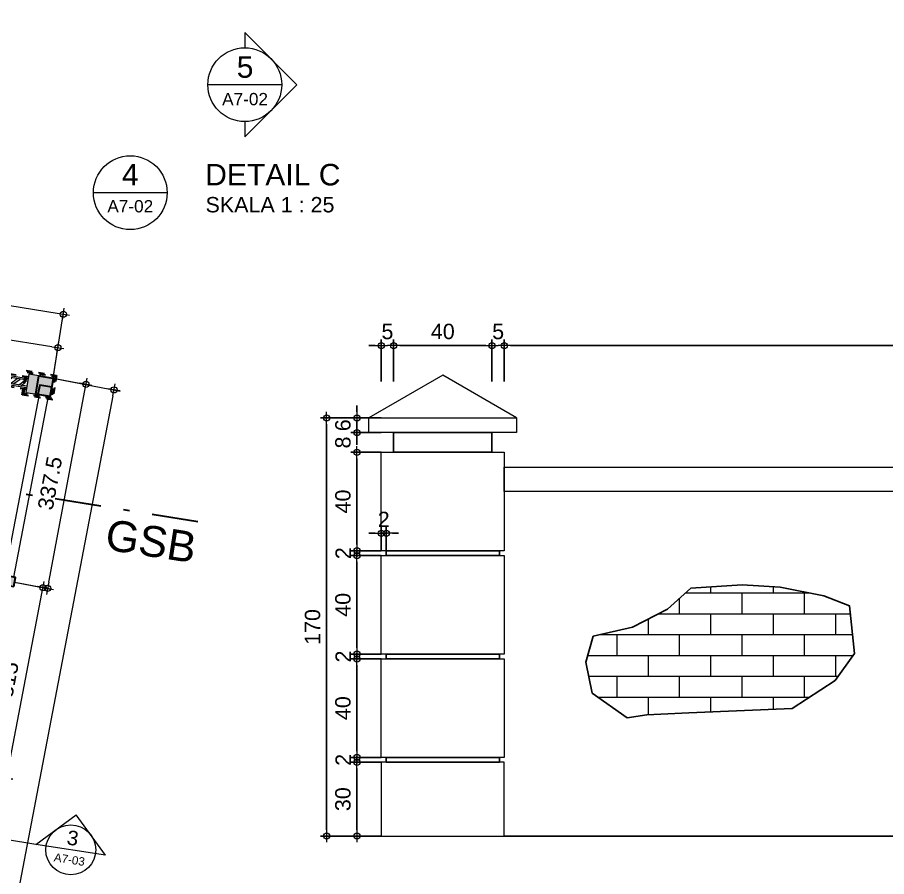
# Model space of a CAD drawing. Header units: millimetres. Extents: x -11 to 1625, y -267 to 195.
# Drawn here: x 870.45 to 884.59, y 86.53 to 100.5 of the extents above; entities that cross this region are included whole.
import ezdxf
from ezdxf.enums import TextEntityAlignment as Align

# ---------------------------------------------------------------- set-up
doc = ezdxf.new("R2010")
doc.units = ezdxf.units.MM
doc.linetypes.add('DASHDOT', pattern=[1, 0.5, -0.25, 0, -0.25])
doc.linetypes.add('DASHED2', pattern=[0.375, 0.25, -0.125])
for name, color, linetype, lineweight in [('ars', 11, 'Continuous', 5), ('ARS DIN', 31, 'Continuous', 5), ('CONCRETE', 8, 'Continuous', 5), ('DIMENSI', 8, 'Continuous', 9), ('dinding', 5, 'Continuous', 15), ('GSB', 1, 'DASHDOT', 35), ('KOLOM', 1, 'Continuous', 30), ('not', 7, 'Continuous', 20), ('PAGAR', 4, 'Continuous', 18), ('u', 6, 'Continuous', 20)]:
    doc.layers.add(name, color=color, linetype=linetype, lineweight=lineweight)
doc.styles.add('S', font='SIMPLEX', dxfattribs={"width": 1.1})
doc.styles.get("Standard").update_dxf_attribs({"font": 'ARIALUNI.TTF'})
doc.dimstyles.new('SK-25', dxfattribs={"dimtxt": 0.25, "dimasz": 0.1, "dimexe": 0.1, "dimexo": 0, "dimgap": 0.1, "dimtad": 1, "dimdec": 0, "dimlfac": 25, "dimzin": 12, "dimdsep": 46, "dimtxsty": 'Standard', "dimblk": 'BULAT', "dimcen": 0.1, "dimclrd": 256, "dimadec": 0, "dimazin": 3, "dimtfac": 1, "dimtdec": 0, "dimtofl": 0, "dimtmove": 0, "dimatfit": 3, "dimldrblk": 'BULAT', "dimfxl": 0, "dimtolj": 1, "dimtzin": 0, "dimarcsym": 0})
doc.dimstyles.new('SK100', dxfattribs={"dimtxt": 0.25, "dimasz": 0.1, "dimexe": 0.1, "dimexo": 0, "dimgap": 0.15, "dimtad": 1, "dimdec": 0, "dimlfac": 100, "dimzin": 12, "dimdsep": 46, "dimtxsty": 'Standard', "dimblk": 'BULAT', "dimcen": 0.1, "dimclrd": 256, "dimclre": 256, "dimclrt": 256, "dimadec": 0, "dimazin": 3, "dimtfac": 1, "dimtdec": 0, "dimtofl": 0, "dimtmove": 0, "dimatfit": 3, "dimldrblk": 'BULAT', "dimfxl": 0, "dimtolj": 1, "dimtzin": 0, "dimlwd": -1, "dimlwe": -1, "dimarcsym": 0})

# ---------------------------------------------------------------- blocks, each defined once
blk = doc.blocks.new('Ndtpd')
blk.add_line((0.747, 0), (-0.747, 0))
blk.add_circle((0, 0), 0.747)
at = {"flags": 4}
for tag, height, p in [('NO', 0.5, (0, 0.148)), ('NOLBR', 0.3, (0, -0.398))]:
    blk.add_attdef(tag, text='', height=height, dxfattribs=at).set_placement(p, align=Align.CENTER)
for tag, p, height in [('NDTPD', (1.516, 0.148), 0.5), ('SKALA', (1.523, -0.398), 0.3)]:
    blk.add_attdef(tag, p, '', height=height, dxfattribs=at)
blk = doc.blocks.new('TAMPAK PAGAR B1')
blk.add_lwpolyline([(-6, 0), (6, 0)])
at = {"layer": 'dinding'}
blk.add_line((-6, 6), (6, 6), dxfattribs=at)
for points in [[(-5.8, 6.8), (-7, 7.493), (-8.2, 6.8)], [(-6.002, 6.798), (-6, 6.8)], [(-6, 6), (6, 6), (6, 5.6), (-6, 5.6), (-6, 6)]]:
    blk.add_lwpolyline(points, dxfattribs=at)
for points in [[(-8.2, 6.8), (-5.8, 6.8), (-5.8, 6.56), (-8.2, 6.56)], [(-8, 6.24), (-6, 6.24), (-6, 4.64), (-8, 4.64)], [(-8, 4.56), (-6, 4.56), (-6, 2.96), (-8, 2.96)], [(-8, 2.88), (-6, 2.88), (-6, 1.28), (-8, 1.28)], [(-6, 1.2), (-8, 1.2), (-8, 0), (-6, 0)]]:
    blk.add_lwpolyline(points, close=True, dxfattribs=at)
at = {"layer": 'dinding', "lineweight": -3}
for points in [[(-6.2, 6.56), (-7.8, 6.56), (-7.8, 6.24), (-6.2, 6.24)], [(-6.08, 4.64), (-7.92, 4.64), (-7.92, 4.56), (-6.08, 4.56)], [(-6.08, 2.96), (-7.92, 2.96), (-7.92, 2.88), (-6.08, 2.88)], [(-6.08, 1.28), (-7.92, 1.28), (-7.92, 1.2), (-6.08, 1.2)]]:
    blk.add_lwpolyline(points, close=True, dxfattribs=at)
blk = doc.blocks.new('BULAT')
for p, q in [((-1, 0), (1, 0)), ((0, -1), (0, 1))]:
    blk.add_line(p, q)
blk.add_circle((0, 0), 0.5)
blk = doc.blocks.new('*D822')
at = {"layer": 'Defpoints', "color": 0}
for p in [(876.369, 93.992), (875.974, 93.752), (876.369, 93.752)]:
    blk.add_point(p, dxfattribs=at)
at = {"layer": 'u', "lineweight": -2}
for p, q in [((875.974, 94.092), (875.974, 94.192)), ((875.974, 93.652), (875.974, 93.552))]:
    blk.add_line(p, q, dxfattribs=at)
at = {"layer": 'u', "color": 0, "lineweight": -2}
for p, q in [((876.369, 93.992), (875.874, 93.992)), ((876.369, 93.752), (875.874, 93.752))]:
    blk.add_line(p, q, dxfattribs=at)
at = {"layer": 'u', "lineweight": -2, "xscale": 0.1, "yscale": 0.1, "zscale": 0.1}
for p, rotation in [((875.974, 93.992), 270), ((875.974, 93.752), 90)]:
    blk.add_blockref('BULAT', p, dxfattribs=dict(at, rotation=rotation))
at = {"layer": 'u', "color": 0, "insert": (875.746, 93.872), "char_height": 0.25, "attachment_point": 5, "rotation": 90}
blk.add_mtext('\\A1;6', dxfattribs=at)
blk = doc.blocks.new('*D823')
at = {"layer": 'Defpoints', "color": 0}
for p in [(876.369, 93.752), (875.974, 93.432), (876.369, 93.432)]:
    blk.add_point(p, dxfattribs=at)
at = {"layer": 'u', "lineweight": -2}
for p, q in [((875.974, 93.852), (875.974, 93.952)), ((875.974, 93.332), (875.974, 93.232))]:
    blk.add_line(p, q, dxfattribs=at)
at = {"layer": 'u', "color": 0, "lineweight": -2}
for p, q in [((876.369, 93.752), (875.874, 93.752)), ((876.369, 93.432), (875.874, 93.432))]:
    blk.add_line(p, q, dxfattribs=at)
at = {"layer": 'u', "lineweight": -2, "xscale": 0.1, "yscale": 0.1, "zscale": 0.1}
for p, rotation in [((875.974, 93.752), 270), ((875.974, 93.432), 90)]:
    blk.add_blockref('BULAT', p, dxfattribs=dict(at, rotation=rotation))
at = {"layer": 'u', "color": 0, "insert": (875.746, 93.592), "char_height": 0.25, "attachment_point": 5, "rotation": 90}
blk.add_mtext('\\A1;8', dxfattribs=at)
blk = doc.blocks.new('*D824')
at = {"layer": 'Defpoints', "color": 0}
for p in [(876.369, 93.432), (875.974, 91.832), (876.369, 91.832)]:
    blk.add_point(p, dxfattribs=at)
at = {"layer": 'u', "color": 0, "lineweight": -2}
for p, q in [((876.369, 93.432), (875.874, 93.432)), ((876.369, 91.832), (875.874, 91.832))]:
    blk.add_line(p, q, dxfattribs=at)
at = {"layer": 'u', "lineweight": -2}
blk.add_line((875.974, 93.332), (875.974, 91.932), dxfattribs=at)
at = {"layer": 'u', "lineweight": -2, "xscale": 0.1, "yscale": 0.1, "zscale": 0.1}
for p, rotation in [((875.974, 93.432), 90), ((875.974, 91.832), 270)]:
    blk.add_blockref('BULAT', p, dxfattribs=dict(at, rotation=rotation))
at = {"layer": 'u', "color": 0, "insert": (875.746, 92.632), "char_height": 0.25, "attachment_point": 5, "rotation": 90}
blk.add_mtext('\\A1;40', dxfattribs=at)
blk = doc.blocks.new('*D825')
at = {"layer": 'Defpoints', "color": 0}
for p in [(875.974, 91.752), (876.369, 91.832), (876.369, 91.752)]:
    blk.add_point(p, dxfattribs=at)
at = {"layer": 'u', "lineweight": -2}
for p, q in [((875.974, 91.932), (875.974, 92.032)), ((875.974, 91.652), (875.974, 91.552))]:
    blk.add_line(p, q, dxfattribs=at)
at = {"layer": 'u', "color": 0, "lineweight": -2}
for p, q in [((876.369, 91.832), (875.874, 91.832)), ((876.369, 91.752), (875.874, 91.752))]:
    blk.add_line(p, q, dxfattribs=at)
at = {"layer": 'u', "lineweight": -2, "xscale": 0.1, "yscale": 0.1, "zscale": 0.1}
for p, rotation in [((875.974, 91.832), 270), ((875.974, 91.752), 90)]:
    blk.add_blockref('BULAT', p, dxfattribs=dict(at, rotation=rotation))
at = {"layer": 'u', "color": 0, "insert": (875.749, 91.792), "char_height": 0.25, "attachment_point": 5, "rotation": 90}
blk.add_mtext('\\A1;2', dxfattribs=at)
blk = doc.blocks.new('*D826')
at = {"layer": 'Defpoints', "color": 0}
for p in [(876.449, 92.115), (876.369, 91.832), (876.449, 91.832)]:
    blk.add_point(p, dxfattribs=at)
at = {"layer": 'u', "color": 0, "lineweight": -2}
for p, q in [((876.369, 91.832), (876.369, 92.215)), ((876.449, 91.832), (876.449, 92.215))]:
    blk.add_line(p, q, dxfattribs=at)
at = {"layer": 'u', "lineweight": -2}
for p, q in [((876.269, 92.115), (876.169, 92.115)), ((876.549, 92.115), (876.649, 92.115))]:
    blk.add_line(p, q, dxfattribs=at)
at = {"layer": 'u', "lineweight": -2, "xscale": 0.1, "yscale": 0.1, "zscale": 0.1}
blk.add_blockref('BULAT', (876.369, 92.115), dxfattribs=at)
at = {"layer": 'u', "lineweight": -2, "xscale": 0.1, "yscale": 0.1, "zscale": 0.1, "rotation": 180}
blk.add_blockref('BULAT', (876.449, 92.115), dxfattribs=at)
at = {"layer": 'u', "color": 0, "insert": (876.409, 92.341), "char_height": 0.25, "attachment_point": 5}
blk.add_mtext('\\A1;2', dxfattribs=at)
blk = doc.blocks.new('*D827')
at = {"layer": 'Defpoints', "color": 0}
for p in [(876.369, 91.752), (875.974, 90.152), (876.369, 90.152)]:
    blk.add_point(p, dxfattribs=at)
at = {"layer": 'u', "color": 0, "lineweight": -2}
for p, q in [((876.369, 91.752), (875.874, 91.752)), ((876.369, 90.152), (875.874, 90.152))]:
    blk.add_line(p, q, dxfattribs=at)
at = {"layer": 'u', "lineweight": -2}
blk.add_line((875.974, 91.652), (875.974, 90.252), dxfattribs=at)
at = {"layer": 'u', "lineweight": -2, "xscale": 0.1, "yscale": 0.1, "zscale": 0.1}
for p, rotation in [((875.974, 91.752), 90), ((875.974, 90.152), 270)]:
    blk.add_blockref('BULAT', p, dxfattribs=dict(at, rotation=rotation))
at = {"layer": 'u', "color": 0, "insert": (875.746, 90.952), "char_height": 0.25, "attachment_point": 5, "rotation": 90}
blk.add_mtext('\\A1;40', dxfattribs=at)
blk = doc.blocks.new('*D828')
at = {"layer": 'Defpoints', "color": 0}
for p in [(875.974, 90.072), (876.369, 90.152), (876.369, 90.072)]:
    blk.add_point(p, dxfattribs=at)
at = {"layer": 'u', "lineweight": -2}
for p, q in [((875.974, 90.252), (875.974, 90.352)), ((875.974, 89.972), (875.974, 89.872))]:
    blk.add_line(p, q, dxfattribs=at)
at = {"layer": 'u', "color": 0, "lineweight": -2}
for p, q in [((876.369, 90.152), (875.874, 90.152)), ((876.369, 90.072), (875.874, 90.072))]:
    blk.add_line(p, q, dxfattribs=at)
at = {"layer": 'u', "lineweight": -2, "xscale": 0.1, "yscale": 0.1, "zscale": 0.1}
for p, rotation in [((875.974, 90.152), 270), ((875.974, 90.072), 90)]:
    blk.add_blockref('BULAT', p, dxfattribs=dict(at, rotation=rotation))
at = {"layer": 'u', "color": 0, "insert": (875.749, 90.112), "char_height": 0.25, "attachment_point": 5, "rotation": 90}
blk.add_mtext('\\A1;2', dxfattribs=at)
blk = doc.blocks.new('*D829')
at = {"layer": 'Defpoints', "color": 0}
for p in [(876.369, 90.072), (875.974, 88.472), (876.369, 88.472)]:
    blk.add_point(p, dxfattribs=at)
at = {"layer": 'u', "color": 0, "lineweight": -2}
for p, q in [((876.369, 90.072), (875.874, 90.072)), ((876.369, 88.472), (875.874, 88.472))]:
    blk.add_line(p, q, dxfattribs=at)
at = {"layer": 'u', "lineweight": -2}
blk.add_line((875.974, 89.972), (875.974, 88.572), dxfattribs=at)
at = {"layer": 'u', "lineweight": -2, "xscale": 0.1, "yscale": 0.1, "zscale": 0.1}
for p, rotation in [((875.974, 90.072), 90), ((875.974, 88.472), 270)]:
    blk.add_blockref('BULAT', p, dxfattribs=dict(at, rotation=rotation))
at = {"layer": 'u', "color": 0, "insert": (875.746, 89.272), "char_height": 0.25, "attachment_point": 5, "rotation": 90}
blk.add_mtext('\\A1;40', dxfattribs=at)
blk = doc.blocks.new('*D830')
at = {"layer": 'Defpoints', "color": 0}
for p in [(875.974, 88.392), (876.369, 88.472), (876.369, 88.392)]:
    blk.add_point(p, dxfattribs=at)
at = {"layer": 'u', "lineweight": -2}
for p, q in [((875.974, 88.572), (875.974, 88.672)), ((875.974, 88.292), (875.974, 88.192))]:
    blk.add_line(p, q, dxfattribs=at)
at = {"layer": 'u', "color": 0, "lineweight": -2}
for p, q in [((876.369, 88.472), (875.874, 88.472)), ((876.369, 88.392), (875.874, 88.392))]:
    blk.add_line(p, q, dxfattribs=at)
at = {"layer": 'u', "lineweight": -2, "xscale": 0.1, "yscale": 0.1, "zscale": 0.1}
for p, rotation in [((875.974, 88.472), 270), ((875.974, 88.392), 90)]:
    blk.add_blockref('BULAT', p, dxfattribs=dict(at, rotation=rotation))
at = {"layer": 'u', "color": 0, "insert": (875.749, 88.432), "char_height": 0.25, "attachment_point": 5, "rotation": 90}
blk.add_mtext('\\A1;2', dxfattribs=at)
blk = doc.blocks.new('*D831')
at = {"layer": 'Defpoints', "color": 0}
for p in [(876.369, 88.392), (875.974, 87.192), (876.369, 87.192)]:
    blk.add_point(p, dxfattribs=at)
at = {"layer": 'u', "color": 0, "lineweight": -2}
for p, q in [((876.369, 88.392), (875.874, 88.392)), ((876.369, 87.192), (875.874, 87.192))]:
    blk.add_line(p, q, dxfattribs=at)
at = {"layer": 'u', "lineweight": -2}
blk.add_line((875.974, 88.292), (875.974, 87.292), dxfattribs=at)
at = {"layer": 'u', "lineweight": -2, "xscale": 0.1, "yscale": 0.1, "zscale": 0.1}
for p, rotation in [((875.974, 88.392), 90), ((875.974, 87.192), 270)]:
    blk.add_blockref('BULAT', p, dxfattribs=dict(at, rotation=rotation))
at = {"layer": 'u', "color": 0, "insert": (875.746, 87.792), "char_height": 0.25, "attachment_point": 5, "rotation": 90}
blk.add_mtext('\\A1;30', dxfattribs=at)
blk = doc.blocks.new('*D821')
at = {"layer": 'Defpoints', "color": 0}
for p in [(875.974, 93.992), (875.479, 87.192), (875.974, 87.192)]:
    blk.add_point(p, dxfattribs=at)
at = {"layer": 'u', "color": 0, "lineweight": -2}
for p, q in [((875.974, 93.992), (875.379, 93.992)), ((875.974, 87.192), (875.379, 87.192))]:
    blk.add_line(p, q, dxfattribs=at)
at = {"layer": 'u', "lineweight": -2}
blk.add_line((875.479, 93.892), (875.479, 87.292), dxfattribs=at)
at = {"layer": 'u', "lineweight": -2, "xscale": 0.1, "yscale": 0.1, "zscale": 0.1}
for p, rotation in [((875.479, 93.992), 90), ((875.479, 87.192), 270)]:
    blk.add_blockref('BULAT', p, dxfattribs=dict(at, rotation=rotation))
at = {"layer": 'u', "color": 0, "insert": (875.252, 90.592), "char_height": 0.25, "attachment_point": 5, "rotation": 90}
blk.add_mtext('\\A1;170', dxfattribs=at)
blk = doc.blocks.new('*D838')
at = {"layer": 'Defpoints', "color": 0}
for p in [(876.369, 95.168), (876.369, 94.583), (876.569, 94.583)]:
    blk.add_point(p, dxfattribs=at)
at = {"layer": 'u', "color": 0, "lineweight": -2}
for p, q in [((876.369, 94.583), (876.369, 95.268)), ((876.569, 94.583), (876.569, 95.268))]:
    blk.add_line(p, q, dxfattribs=at)
at = {"layer": 'u', "lineweight": -2}
for p, q in [((876.269, 95.168), (876.169, 95.168)), ((876.669, 95.168), (876.769, 95.168))]:
    blk.add_line(p, q, dxfattribs=at)
at = {"layer": 'u', "lineweight": -2, "xscale": 0.1, "yscale": 0.1, "zscale": 0.1}
blk.add_blockref('BULAT', (876.369, 95.168), dxfattribs=at)
at = {"layer": 'u', "lineweight": -2, "xscale": 0.1, "yscale": 0.1, "zscale": 0.1, "rotation": 180}
blk.add_blockref('BULAT', (876.569, 95.168), dxfattribs=at)
at = {"layer": 'u', "color": 0, "insert": (876.469, 95.395), "char_height": 0.25, "attachment_point": 5}
blk.add_mtext('\\A1;5', dxfattribs=at)
blk = doc.blocks.new('*D839')
at = {"layer": 'Defpoints', "color": 0}
for p in [(878.369, 95.168), (878.169, 94.583), (878.369, 94.583)]:
    blk.add_point(p, dxfattribs=at)
at = {"layer": 'u', "color": 0, "lineweight": -2}
for p, q in [((878.169, 94.583), (878.169, 95.268)), ((878.369, 94.583), (878.369, 95.268))]:
    blk.add_line(p, q, dxfattribs=at)
at = {"layer": 'u', "lineweight": -2}
for p, q in [((878.069, 95.168), (877.969, 95.168)), ((878.469, 95.168), (878.569, 95.168))]:
    blk.add_line(p, q, dxfattribs=at)
at = {"layer": 'u', "lineweight": -2, "xscale": 0.1, "yscale": 0.1, "zscale": 0.1}
blk.add_blockref('BULAT', (878.169, 95.168), dxfattribs=at)
at = {"layer": 'u', "lineweight": -2, "xscale": 0.1, "yscale": 0.1, "zscale": 0.1, "rotation": 180}
blk.add_blockref('BULAT', (878.369, 95.168), dxfattribs=at)
at = {"layer": 'u', "color": 0, "insert": (878.269, 95.395), "char_height": 0.25, "attachment_point": 5}
blk.add_mtext('\\A1;5', dxfattribs=at)
blk = doc.blocks.new('*D840')
at = {"layer": 'Defpoints', "color": 0}
for p in [(876.569, 95.168), (876.569, 94.583), (878.169, 94.583)]:
    blk.add_point(p, dxfattribs=at)
at = {"layer": 'u', "color": 0, "lineweight": -2}
for p, q in [((876.569, 94.583), (876.569, 95.268)), ((878.169, 94.583), (878.169, 95.268))]:
    blk.add_line(p, q, dxfattribs=at)
at = {"layer": 'u', "lineweight": -2}
blk.add_line((878.069, 95.168), (876.669, 95.168), dxfattribs=at)
at = {"layer": 'u', "lineweight": -2, "xscale": 0.1, "yscale": 0.1, "zscale": 0.1, "rotation": 180}
blk.add_blockref('BULAT', (876.569, 95.168), dxfattribs=at)
at = {"layer": 'u', "lineweight": -2, "xscale": 0.1, "yscale": 0.1, "zscale": 0.1}
blk.add_blockref('BULAT', (878.169, 95.168), dxfattribs=at)
at = {"layer": 'u', "color": 0, "insert": (877.369, 95.396), "char_height": 0.25, "attachment_point": 5}
blk.add_mtext('\\A1;40', dxfattribs=at)
blk = doc.blocks.new('*D847')
at = {"layer": 'Defpoints', "color": 0}
for p in [(878.369, 95.168), (878.369, 94.583), (890.369, 94.583)]:
    blk.add_point(p, dxfattribs=at)
at = {"layer": 'u', "color": 0, "lineweight": -2}
for p, q in [((878.369, 94.583), (878.369, 95.268)), ((890.369, 94.583), (890.369, 95.268))]:
    blk.add_line(p, q, dxfattribs=at)
at = {"layer": 'u', "lineweight": -2}
blk.add_line((890.269, 95.168), (878.469, 95.168), dxfattribs=at)
at = {"layer": 'u', "lineweight": -2, "xscale": 0.1, "yscale": 0.1, "zscale": 0.1, "rotation": 180}
blk.add_blockref('BULAT', (878.369, 95.168), dxfattribs=at)
at = {"layer": 'u', "lineweight": -2, "xscale": 0.1, "yscale": 0.1, "zscale": 0.1}
blk.add_blockref('BULAT', (890.369, 95.168), dxfattribs=at)
at = {"layer": 'u', "color": 0, "insert": (884.997, 95.396), "char_height": 0.25, "attachment_point": 5}
blk.add_mtext('\\A1;300', dxfattribs=at)
blk = doc.blocks.new('Npkn')
for p, q in [((0, 0.849), (0.849, 0)), ((0, 0.849), (0, 0.6)), ((0.6, 0), (-0.6, 0)), ((0, -0.849), (0.849, 0)), ((0, -0.6), (0, -0.849))]:
    blk.add_line(p, q)
blk.add_circle((0, 0), 0.6)
at = {"color": 5, "style": 'S', "width": 0.75, "flags": 4}
blk.add_attdef('NO', text='', height=0.3, dxfattribs=at).set_placement((0.005, 0.113), align=Align.CENTER)
at = {"style": 'S', "width": 0.75, "flags": 4}
blk.add_attdef('NOLBR', text='', height=0.2, dxfattribs=at).set_placement((0.005, -0.334), align=Align.CENTER)
blk = doc.blocks.new('*D3293')
at = {"layer": 'Defpoints', "color": 0}
for p in [(835.789, 100.341), (871.199, 95.678), (871.031, 94.64)]:
    blk.add_point(p, dxfattribs=at)
at = {"layer": 'u'}
for p, q in [((835.789, 100.341), (835.973, 101.477)), ((836.056, 101.362), (871.1, 95.694)), ((871.031, 94.64), (871.215, 95.776))]:
    blk.add_line(p, q, dxfattribs=at)
at = {"layer": 'u', "xscale": 0.1, "yscale": 0.1, "zscale": 0.1}
for p, rotation in [((835.957, 101.378), 170.8113415547751), ((871.199, 95.678), 350.8113415547751)]:
    blk.add_blockref('BULAT', p, dxfattribs=dict(at, rotation=rotation))
at = {"layer": 'u', "insert": (853.622, 98.802), "char_height": 0.25, "attachment_point": 5, "rotation": 350.8113}
blk.add_mtext('\\A1;3570', dxfattribs=at)
blk = doc.blocks.new('*D3295')
at = {"layer": 'Defpoints', "color": 0}
for p in [(867.377, 95.221), (871.11, 95.134), (871.031, 94.638)]:
    blk.add_point(p, dxfattribs=at)
at = {"layer": 'u'}
for p, q in [((867.377, 95.221), (867.472, 95.816)), ((867.555, 95.702), (871.012, 95.15)), ((871.031, 94.638), (871.126, 95.233))]:
    blk.add_line(p, q, dxfattribs=at)
at = {"layer": 'u', "xscale": 0.1, "yscale": 0.1, "zscale": 0.1}
for p, rotation in [((867.457, 95.718), 170.9286838857327), ((871.11, 95.134), 350.9286838857327)]:
    blk.add_blockref('BULAT', p, dxfattribs=dict(at, rotation=rotation))
at = {"layer": 'u', "insert": (869.327, 95.7), "char_height": 0.25, "attachment_point": 5, "rotation": 350.9287}
blk.add_mtext('\\A1;370', dxfattribs=at)
blk = doc.blocks.new('PAGAR TYPE-B')
at = {"layer": 'ars'}
h = blk.add_hatch(dxfattribs=at)
h.set_pattern_fill('ANSI32', color=256, scale=0.01, style=0)
h.set_pattern_definition([(45, (-1.52, 0.075), (-0.067352, 0.067352), []), (45, (-1.4751, 0.075), (-0.067352, 0.067352), [])])
h.paths.add_polyline_path([(-1.52, 0.175), (-1.52, 0.075), (1.52, 0.075), (1.52, 0.175)])
at = {"layer": 'CONCRETE'}
for points in [[(-1.95, -0.025), (-1.55, -0.025), (-1.55, 0.275), (-1.95, 0.275)], [(1.55, -0.025), (1.95, -0.025), (1.95, 0.275), (1.55, 0.275)]]:
    blk.add_hatch(color=256, dxfattribs=at).paths.add_polyline_path(points)
at = {"layer": 'dinding'}
for p, q in [((1.55, 0.2), (-1.55, 0.2)), ((1.55, 0.05), (-1.55, 0.05))]:
    blk.add_line(p, q, dxfattribs=at)
for points in [[(-1.95, -0.025), (-1.55, -0.025), (-1.55, 0.275), (-1.95, 0.275)], [(1.55, -0.025), (1.95, -0.025), (1.95, 0.275), (1.55, 0.275)]]:
    blk.add_lwpolyline(points, close=True, dxfattribs=at)
at = {"layer": 'KOLOM', "linetype": 'DASHED2', "ltscale": 0.25}
for p, q in [((1.55, 0.225), (-1.55, 0.225)), ((1.55, 0.025), (-1.55, 0.025))]:
    blk.add_line(p, q, dxfattribs=at)
for points in [[(-1.5, -0.075), (-2, -0.075), (-2, 0.325), (-1.5, 0.325)], [(-1.52, -0.055), (-1.98, -0.055), (-1.98, 0.305), (-1.52, 0.305)], [(2, -0.075), (1.5, -0.075), (1.5, 0.325), (2, 0.325)], [(1.98, -0.055), (1.52, -0.055), (1.52, 0.305), (1.98, 0.305)]]:
    blk.add_lwpolyline(points, close=True, dxfattribs=at)
at = {"layer": 'PAGAR'}
for p, q in [((1.55, 0.175), (-1.55, 0.175)), ((1.55, 0.075), (-1.55, 0.075))]:
    blk.add_line(p, q, dxfattribs=at)
blk = doc.blocks.new('PAGAR TYPE B')
at = {"layer": 'CONCRETE'}
for points in [[(-1.5, 0.175), (-1.65, 0.175), (-1.65, -0.025), (-1.5, -0.025)], [(1.65, 0.175), (1.5, 0.175), (1.5, -0.025), (1.65, -0.025)]]:
    blk.add_hatch(color=256, dxfattribs=at).paths.add_polyline_path(points)
at = {"layer": 'dinding'}
for points in [[(-1.5, 0.15), (1.5, 0.15)], [(-1.5, 0), (1.5, 0)]]:
    blk.add_lwpolyline(points, dxfattribs=at)
at = {"layer": 'KOLOM'}
for points in [[(-1.65, -0.025), (-1.5, -0.025), (-1.5, 0.175), (-1.65, 0.175)], [(1.5, -0.025), (1.65, -0.025), (1.65, 0.175), (1.5, 0.175)]]:
    blk.add_lwpolyline(points, close=True, dxfattribs=at)
blk = doc.blocks.new('*D3312')
at = {"layer": 'Defpoints', "color": 0}
for p in [(870.406, 91.321), (870.869, 91.233), (869.816, 88.227)]:
    blk.add_point(p, dxfattribs=at)
at = {"layer": 'u'}
for p, q in [((870.406, 91.321), (870.968, 91.214)), ((870.298, 88.237), (870.851, 91.135)), ((869.816, 88.227), (870.377, 88.12))]:
    blk.add_line(p, q, dxfattribs=at)
at = {"layer": 'u', "xscale": 0.1, "yscale": 0.1, "zscale": 0.1}
for p, rotation in [((870.869, 91.233), 79.19567955118347), ((870.279, 88.139), 259.1956795511834)]:
    blk.add_blockref('BULAT', p, dxfattribs=dict(at, rotation=rotation))
at = {"layer": 'u', "insert": (870.301, 89.738), "char_height": 0.25, "attachment_point": 5, "rotation": 79.1957}
blk.add_mtext('\\A1;315', dxfattribs=at)
blk = doc.blocks.new('*D3313')
at = {"layer": 'Defpoints', "color": 0}
for p in [(871.095, 94.626), (871.566, 94.537), (870.471, 91.309)]:
    blk.add_point(p, dxfattribs=at)
at = {"layer": 'u'}
for p, q in [((871.095, 94.626), (871.665, 94.519)), ((870.961, 91.319), (871.548, 94.439)), ((870.471, 91.309), (871.041, 91.202))]:
    blk.add_line(p, q, dxfattribs=at)
at = {"layer": 'u', "xscale": 0.1, "yscale": 0.1, "zscale": 0.1}
for p, rotation in [((871.566, 94.537), 79.35246748321667), ((870.943, 91.22), 259.3524674832166)]:
    blk.add_blockref('BULAT', p, dxfattribs=dict(at, rotation=rotation))
at = {"layer": 'u', "insert": (870.982, 92.93), "char_height": 0.25, "attachment_point": 5, "rotation": 79.3525}
blk.add_mtext('\\A1;337.5', dxfattribs=at)
blk = doc.blocks.new('*D3314')
at = {"layer": 'Defpoints', "color": 0}
for p in [(871.03, 94.638), (865.786, 67.235), (866.779, 67.045)]:
    blk.add_point(p, dxfattribs=at)
at = {"layer": 'u'}
for p, q in [((871.03, 94.638), (872.121, 94.429)), ((872.004, 94.35), (866.798, 67.144)), ((865.786, 67.235), (866.878, 67.027))]:
    blk.add_line(p, q, dxfattribs=at)
at = {"layer": 'u', "xscale": 0.1, "yscale": 0.1, "zscale": 0.1}
for p, rotation in [((872.023, 94.448), 79.1667450420041), ((866.779, 67.045), 259.1667450420041)]:
    blk.add_blockref('BULAT', p, dxfattribs=dict(at, rotation=rotation))
at = {"layer": 'u', "insert": (869.129, 80.799), "char_height": 0.25, "attachment_point": 5, "rotation": 79.1667}
blk.add_mtext('\\A1;2790', dxfattribs=at)
blk = doc.blocks.new('Npa')
for p, q in [((-0.849, 0), (0, 0.849)), ((0.849, 0), (0, 0.849)), ((0.849, 0), (-0.849, 0))]:
    blk.add_line(p, q)
blk.add_circle((0, 0), 0.6)
at = {"color": 5, "style": 'S', "width": 0.75, "flags": 4}
blk.add_attdef('NO', text='', height=0.3, dxfattribs=at).set_placement((0.005, 0.113), align=Align.CENTER)
at = {"style": 'S', "width": 0.75, "flags": 4}
blk.add_attdef('NOLBR', text='', height=0.2, dxfattribs=at).set_placement((0.005, -0.334), align=Align.CENTER)

msp = doc.modelspace()

# ---------------------------------------------------------------- hatches: boundary and pattern name
at = {"layer": 'ARS DIN'}
h = msp.add_hatch(dxfattribs=at)
h.set_pattern_fill('AR-BRSTD', color=256, scale=0.005, style=0)
h.set_pattern_definition([(0, (879.69567, 89.11438), (0, 0.33871), []), (90, (879.69567, 89.1144), (-0.508, 0.33871), [0.33871, -0.33871])])
h.paths.add_polyline_path([(879.8166934, 90.4431698), (880.4541612, 90.588652), (881.0213182, 90.882142), (881.4039816, 91.2234103), (882.2376365, 91.2780129), (882.8526285, 91.2370605), (883.5632842, 91.1005541), (883.9801128, 90.9367454), (884.0621108, 90.1586547), (883.747782, 89.7218323), (883.050792, 89.2645329), (881.3698143, 89.1962792), (880.6864898, 89.1621528), (880.3653271, 89.1143753), (879.7981681, 89.5170713), (879.6956705, 90.0221474)])
at = {"layer": 'CONCRETE'}
h = msp.add_hatch(color=256, dxfattribs=at)
h.paths.add_polyline_path([(871.03119, 94.6378152), (870.7992333, 94.6745842), (870.7520948, 94.3783107), (870.8104153, 94.3690317), (870.8118057, 94.3763175), (870.7872489, 94.3810038), (870.8153672, 94.5283448), (871.0079261, 94.4915972)])
h.paths.add_polyline_path([(871.0079261, 94.4915972), (870.8153672, 94.5283448), (870.7872489, 94.3810038), (870.9837035, 94.3435128), (870.9876824, 94.3643622)])
h.paths.add_polyline_path([(870.8118057, 94.3763175), (870.8104153, 94.3690317), (870.9586223, 94.3454513), (870.9591467, 94.3481992)], flags=17)
h.paths.add_polyline_path([(870.9591467, 94.3481992), (870.9586223, 94.3454513), (870.9840304, 94.3414087), (870.9876824, 94.3643622), (870.9837035, 94.3435128)])

# ---------------------------------------------------------------- linework, layer by layer
at = {"color": 4, "linetype": 'Continuous', "lineweight": 25}
msp.add_lwpolyline([(879.8166934, 90.4431698), (880.4541612, 90.588652), (881.0213182, 90.882142), (881.4039816, 91.2234103), (882.2376365, 91.2780129), (882.8526285, 91.2370605), (883.5632842, 91.1005541), (883.9801128, 90.9367454), (884.0621108, 90.1586547), (883.747782, 89.7218323), (883.050792, 89.2645329), (881.3698143, 89.1962792), (880.6864898, 89.1621528), (880.3653271, 89.1143753), (879.7981681, 89.5170713), (879.6956705, 90.0221474), (879.8166934, 90.4431698)], dxfattribs=at)
at = {"layer": 'GSB', "ltscale": 1.5}
msp.add_line((873.3864621, 92.3036126), (832.9905765, 98.7405441), dxfattribs=at)
at = {"layer": 'KOLOM'}
msp.add_lwpolyline([(871.0311689, 94.6376822), (870.9840304, 94.3414087), (870.7520948, 94.3783107), (870.7992333, 94.6745842), (871.0305457, 94.6379173)], dxfattribs=at)
at = {"layer": 'not', "linetype": 'DASHDOT'}
msp.add_line((870.7524506, 87.0576548), (867.3480928, 87.594025), dxfattribs=at)
at = {"layer": 'u'}
msp.add_lwpolyline([(871.0390253, 94.6870611), (870.976174, 94.2920298)], dxfattribs=at)

# ---------------------------------------------------------------- block references
at = {"rotation": 350.9597525756608}
msp.add_blockref('PAGAR TYPE-B', (869.0624964, 94.6744796), dxfattribs=at)
msp.add_blockref('TAMPAK PAGAR B1', (884.368982, 87.1922722))
at = {"layer": 'DIMENSI', "rotation": 79.19567955121076}
msp.add_blockref('PAGAR TYPE B', (870.6770242, 92.8730434), dxfattribs=at)
at = {"layer": 'not'}
ref = msp.add_blockref('Npkn', (874.1491546, 99.4096378), dxfattribs=at)
ref.add_attrib('NO', '5', dxfattribs={"layer": '0', "height": 0.35, "flags": 4}).set_placement((874.1539202, 99.5225405), align=Align.CENTER)
ref.add_attrib('NOLBR', 'A7-02', dxfattribs={"layer": '0', "height": 0.2, "flags": 4}).set_placement((874.1539202, 99.0754001), align=Align.CENTER)
ref = msp.add_blockref('Ndtpd', (872.2876108, 97.6534621), dxfattribs=dict(at, xscale=0.803212851405533, yscale=0.8032128514056467, zscale=0.8032128514056226))
ref.add_attrib('NO', '4', dxfattribs={"layer": '0', "height": 0.35, "flags": 4}).set_placement((872.2872836, 97.7719879), align=Align.CENTER)
ref.add_attrib('NDTPD', 'DETAIL C', (873.5052954, 97.7719879), dxfattribs={"layer": '0', "height": 0.35, "flags": 4})
ref.add_attrib('NOLBR', 'A7-02', dxfattribs={"layer": '0', "height": 0.2, "flags": 4}).set_placement((872.2872836, 97.3334922), align=Align.CENTER)
ref.add_attrib('SKALA', 'SKALA 1 : 25', (873.5110955, 97.3334922), dxfattribs={"layer": '0', "height": 0.25, "flags": 4})
ref = msp.add_blockref('Npa', (871.319442, 86.9683231), dxfattribs=dict(at, xscale=0.6764483917510224, yscale=0.6764483917510226, zscale=0.6764483917510226, rotation=351.0464233251871))
ref.add_attrib('NO', '3', dxfattribs={"layer": '0', "height": 0.2367569, "rotation": 351.04642333, "flags": 4}).set_placement((871.3345126, 87.0432635), align=Align.CENTER)
ref.add_attrib('NOLBR', 'A7-03', dxfattribs={"layer": '0', "height": 0.13528968, "rotation": 351.04642333, "flags": 4}).set_placement((871.2874384, 86.7444818), align=Align.CENTER)

# ---------------------------------------------------------------- texts
at = {"layer": 'not', "insert": (870.0321026, 92.644949), "char_height": 0.5, "attachment_point": 1, "rotation": 351.16673645}
msp.add_mtext_dynamic_manual_height_columns('\\pi1.9254;GSB', width=5.253610777, gutter_width=12.5, heights=[0], dxfattribs=at)

# ---------------------------------------------------------------- dimensions: what is measured, and where the dimension line sits
at = {"layer": 'u'}
for p1, p2, distance, picture, middle in [((835.7889417, 100.3405698), (871.030842, 94.6397863), 1.0513101, '*D3293', (853.6221205, 98.8021623)), ((869.8158543, 88.2271165), (870.4063388, 91.3212768), -0.4713823, '*D3312', (870.3013175, 89.7378952))]:
    dim = msp.add_aligned_dim(p1=p1, p2=p2, distance=distance, dimstyle='SK100', dxfattribs=at)
    dim.commit()
    dim.dimension.update_dxf_attribs({"geometry": picture, "text_midpoint": middle})
for p1, p2, distance, picture, middle in [((867.3774447, 95.221038), (871.0311689, 94.6376822), 0.502805, '*D3295', (869.3273686, 95.7001314)), ((871.0299026, 94.6380401), (865.7860873, 67.235417), 1.0113846, '*D3314', (869.1285761, 80.7988369)), ((870.4710035, 91.3089363), (871.0945673, 94.6256996), -0.4800004, '*D3313', (870.9815747, 92.9299448))]:
    dim = msp.add_aligned_dim(p1=p1, p2=p2, distance=distance, dimstyle='SK100', override={"dimdec": 1}, dxfattribs=at)
    dim.commit()
    dim.dimension.update_dxf_attribs({"geometry": picture, "text_midpoint": middle})
for base, p1, p2, picture, middle in [((876.368982, 95.1682619), (876.568982, 94.5833746), (876.368982, 94.5833746), '*D838', (876.468982, 95.1682619)), ((878.368982, 95.1682619), (878.168982, 94.5833746), (878.368982, 94.5833746), '*D839', (878.268982, 95.1682619)), ((876.448982, 92.1154719), (876.368982, 91.8322722), (876.448982, 91.8322722), '*D826', (876.408982, 92.1154719))]:
    dim = msp.add_linear_dim(base=base, p1=p1, p2=p2, dimstyle='SK-25', dxfattribs=at)
    dim.commit()
    dim.dimension.update_dxf_attribs({"geometry": picture, "text_midpoint": middle, "dimtype": 160})
dim = msp.add_linear_dim(base=(876.568982, 95.1682619), p1=(878.168982, 94.5833746), p2=(876.568982, 94.5833746), dimstyle='SK-25', dxfattribs=at)
dim.commit()
dim.dimension.update_dxf_attribs({"geometry": '*D840', "text_midpoint": (877.368982, 95.3959904)})
for base, p1, p2, angle, picture, middle in [((878.368982, 95.1682619), (890.368982, 94.5833746), (878.368982, 94.5833746), 180, '*D847', (884.9971265, 95.1682619)), ((875.9741768, 93.7522722), (876.368982, 93.9922722), (876.368982, 93.7522722), 90, '*D822', (875.9741768, 93.8722722)), ((875.9741768, 93.4322722), (876.368982, 93.7522722), (876.368982, 93.4322722), 90, '*D823', (875.9741768, 93.5922722)), ((875.9741768, 91.7522722), (876.368982, 91.8322722), (876.368982, 91.7522722), 90, '*D825', (875.9741768, 91.7922722)), ((875.9741768, 90.0722722), (876.368982, 90.1522722), (876.368982, 90.0722722), 90, '*D828', (875.9741768, 90.1122722)), ((875.9741768, 88.3922722), (876.368982, 88.4722722), (876.368982, 88.3922722), 90, '*D830', (875.9741768, 88.4322722))]:
    dim = msp.add_linear_dim(base=base, p1=p1, p2=p2, angle=angle, dimstyle='SK-25', dxfattribs=at)
    dim.commit()
    dim.dimension.update_dxf_attribs({"geometry": picture, "text_midpoint": middle, "dimtype": 160})
for base, p1, p2, picture, middle in [((875.4793716, 87.1922722), (875.9741768, 93.9922722), (875.9741768, 87.1922722), '*D821', (875.2516431, 90.5922722)), ((875.9741768, 91.8322722), (876.368982, 93.4322722), (876.368982, 91.8322722), '*D824', (875.7464483, 92.6322722)), ((875.9741768, 90.1522722), (876.368982, 91.7522722), (876.368982, 90.1522722), '*D827', (875.7464483, 90.9522722)), ((875.9741768, 88.4722722), (876.368982, 90.0722722), (876.368982, 88.4722722), '*D829', (875.7464483, 89.2722722)), ((875.9741768, 87.1922722), (876.368982, 88.3922722), (876.368982, 87.1922722), '*D831', (875.7464483, 87.7922722))]:
    dim = msp.add_linear_dim(base=base, p1=p1, p2=p2, angle=90, dimstyle='SK-25', dxfattribs=at)
    dim.commit()
    dim.dimension.update_dxf_attribs({"geometry": picture, "text_midpoint": middle})

doc.saveas('drawing.dxf')
